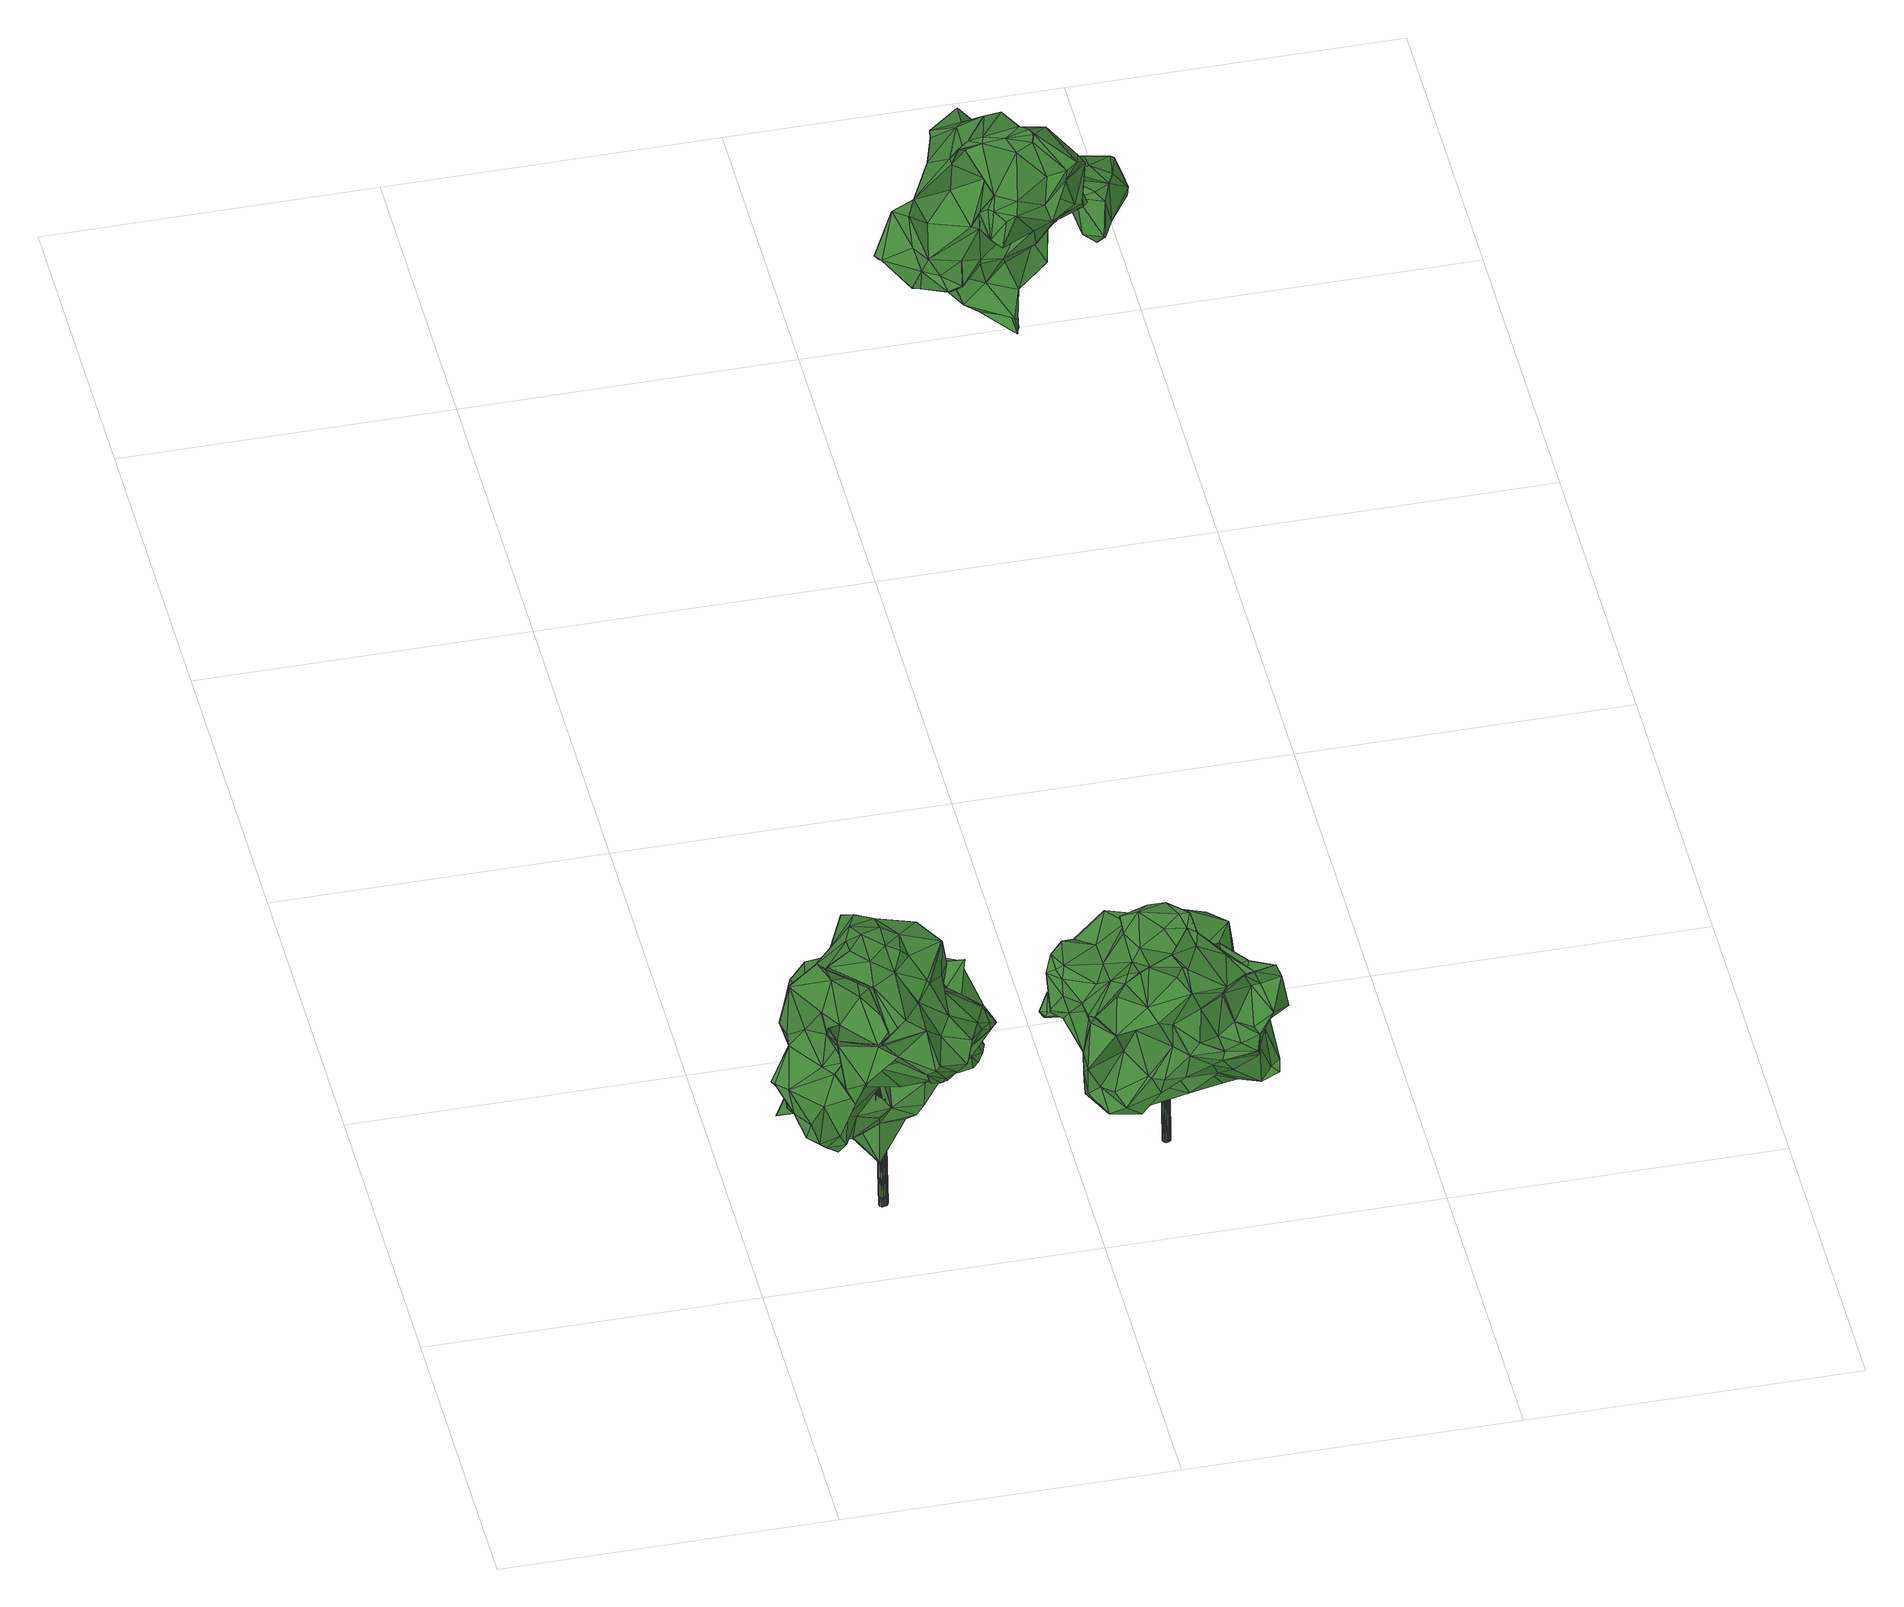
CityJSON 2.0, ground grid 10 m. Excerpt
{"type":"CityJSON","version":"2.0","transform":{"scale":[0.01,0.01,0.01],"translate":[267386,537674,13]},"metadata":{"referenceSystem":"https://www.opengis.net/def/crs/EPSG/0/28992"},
"CityObjects":{
"tree1":{"type":"SolitaryVegetationObject","attributes":{"gtid":354,"crown_width_m":6.19,"crown_median_z":19.89,"crown_r50_m":0.337,"crown_porosity":0.916,"trunk_H_m":6.49,"trunk_DBH_m":0.275,"trunk_radius_m":0.137,"trunk_base_height_m":13.4,"original_gtid":"395"},"geometry":[{"type":"Solid","lod":"3","boundaries":[[[[0,1,2]],[[3,4,5]],[[6,7,8]],[[9,10,11]],[[12,13,14]],[[15,16,17]],[[18,19,20]],[[18,20,21]],[[22,23,24]],[[25,26,27]],[[28,29,30]],[[30,31,28]],[[22,32,33]],[[22,33,34]],[[35,36,37]],[[38,39,26]],[[40,41,42]],[[40,43,41]],[[44,45,46]],[[47,48,0]],[[49,50,51]],[[52,49,51]],[[53,54,55]],[[46,56,44]],[[57,48,58]],[[59,60,61]],[[5,62,3]],[[60,63,64]],[[65,66,67]],[[65,67,68]],[[69,36,70]],[[71,72,73]],[[74,75,76]],[[77,42,41]],[[78,79,80]],[[81,79,78]],[[82,26,25]],[[83,84,32]],[[30,85,31]],[[24,86,22]],[[26,39,27]],[[87,88,89]],[[11,89,88]],[[27,90,25]],[[30,91,77]],[[92,93,54]],[[77,91,94]],[[90,27,39]],[[95,37,96]],[[96,37,36]],[[83,86,1]],[[97,98,46]],[[99,84,55]],[[100,101,34]],[[102,103,104]],[[105,102,104]],[[106,75,107]],[[108,109,110]],[[62,10,9]],[[56,111,70]],[[14,13,7]],[[112,113,66]],[[81,78,114]],[[84,83,115]],[[38,116,39]],[[39,116,117]],[[118,6,8]],[[119,118,8]],[[120,97,121]],[[122,123,50]],[[122,50,124]],[[125,126,127]],[[125,128,126]],[[86,24,129]],[[130,131,132]],[[68,19,65]],[[68,133,19]],[[124,134,122]],[[135,136,137]],[[135,137,69]],[[112,66,65]],[[11,88,9]],[[35,56,70]],[[138,35,37]],[[139,140,141]],[[56,138,44]],[[142,44,138]],[[143,11,130]],[[144,42,145]],[[25,146,82]],[[34,33,100]],[[118,58,47]],[[92,54,134]],[[33,32,100]],[[58,118,119]],[[38,26,147]],[[17,16,148]],[[16,112,148]],[[16,113,112]],[[149,150,59]],[[149,151,150]],[[97,120,98]],[[102,152,103]],[[153,139,154]],[[65,155,112]],[[52,156,157]],[[134,124,158]],[[159,160,115]],[[56,35,138]],[[28,161,29]],[[17,148,162]],[[105,72,102]],[[163,72,105]],[[100,99,164]],[[125,127,63]],[[63,127,165]],[[166,38,167]],[[67,100,164]],[[168,169,170]],[[35,70,36]],[[171,172,143]],[[53,173,174]],[[175,18,176]],[[83,32,22]],[[177,178,179]],[[154,180,153]],[[143,130,171]],[[181,182,183]],[[141,180,154]],[[145,42,71]],[[184,11,10]],[[177,139,178]],[[185,186,78]],[[37,187,138]],[[0,48,1]],[[74,76,188]],[[76,75,189]],[[76,189,20]],[[190,191,181]],[[192,181,191]],[[15,121,97]],[[156,193,194]],[[15,195,16]],[[97,195,15]],[[83,22,86]],[[128,196,126]],[[192,191,197]],[[59,192,197]],[[57,58,119]],[[49,124,50]],[[198,80,79]],[[176,162,175]],[[79,7,13]],[[87,136,165]],[[67,164,68]],[[73,199,189]],[[73,189,106]],[[174,200,57]],[[59,128,125]],[[131,201,202]],[[63,165,203]],[[73,204,71]],[[68,164,133]],[[164,99,205]],[[66,113,101]],[[53,122,54]],[[174,122,53]],[[32,99,100]],[[72,77,206]],[[145,207,208]],[[157,207,145]],[[184,62,209]],[[18,175,155]],[[65,19,18]],[[0,129,210]],[[0,2,129]],[[197,196,128]],[[197,128,59]],[[26,82,40]],[[64,61,60]],[[132,82,146]],[[132,146,130]],[[208,207,147]],[[208,147,40]],[[40,147,26]],[[138,187,142]],[[187,210,142]],[[78,80,211]],[[89,11,143]],[[38,211,116]],[[212,213,136]],[[212,136,87]],[[46,111,56]],[[184,10,62]],[[28,31,161]],[[148,175,162]],[[94,91,214]],[[164,93,92]],[[164,205,93]],[[47,58,48]],[[92,133,164]],[[20,189,199]],[[77,94,131]],[[54,122,134]],[[144,40,42]],[[199,21,20]],[[148,155,175]],[[71,42,72]],[[77,72,42]],[[40,215,43]],[[216,215,40]],[[181,183,18]],[[9,88,3]],[[17,162,176]],[[161,43,29]],[[64,217,218]],[[219,218,217]],[[130,201,131]],[[106,189,75]],[[93,55,54]],[[1,159,115]],[[202,201,102]],[[220,188,76]],[[221,188,220]],[[154,139,141]],[[134,158,92]],[[116,198,222]],[[133,220,19]],[[133,221,220]],[[62,9,3]],[[145,71,204]],[[106,204,73]],[[204,223,145]],[[107,109,204]],[[117,224,225]],[[20,19,220]],[[221,92,188]],[[139,57,140]],[[141,140,114]],[[48,57,200]],[[99,32,84]],[[226,6,227]],[[4,228,5]],[[210,45,142]],[[44,142,45]],[[74,188,92]],[[183,150,229]],[[102,206,202]],[[212,230,213]],[[141,186,180]],[[48,200,1]],[[211,80,198]],[[211,198,116]],[[226,227,231]],[[216,40,82]],[[102,72,206]],[[25,90,146]],[[29,43,215]],[[216,29,215]],[[216,82,132]],[[173,159,200]],[[1,200,159]],[[187,37,95]],[[52,158,124]],[[177,232,233]],[[180,234,153]],[[47,0,235]],[[114,78,186]],[[185,180,186]],[[233,232,51]],[[231,95,96]],[[194,167,38]],[[59,182,192]],[[181,192,182]],[[174,57,236]],[[174,236,123]],[[233,51,50]],[[87,165,237]],[[127,237,165]],[[7,6,238]],[[157,156,207]],[[96,137,213]],[[69,137,96]],[[123,239,174]],[[122,239,123]],[[21,181,18]],[[240,152,241]],[[228,241,152]],[[126,196,242]],[[18,155,65]],[[148,112,155]],[[116,224,117]],[[107,204,106]],[[18,183,176]],[[109,107,158]],[[39,225,90]],[[117,225,39]],[[78,243,185]],[[244,195,97]],[[144,208,40]],[[145,208,144]],[[22,34,23]],[[61,151,149]],[[55,205,99]],[[179,178,234]],[[143,245,230]],[[143,230,89]],[[229,246,247]],[[218,246,229]],[[98,217,46]],[[111,46,217]],[[197,248,196]],[[191,196,248]],[[191,248,197]],[[77,131,202]],[[214,131,94]],[[214,91,131]],[[113,195,249]],[[16,195,113]],[[199,105,104]],[[195,250,249]],[[23,250,195]],[[163,73,72]],[[179,243,211]],[[231,238,226]],[[231,14,238]],[[229,251,183]],[[49,52,124]],[[1,115,83]],[[129,1,86]],[[2,1,129]],[[199,181,21]],[[190,181,199]],[[119,81,57]],[[114,186,141]],[[87,252,88]],[[109,158,110]],[[52,110,158]],[[161,85,43]],[[69,70,135]],[[217,98,120]],[[180,185,179]],[[179,211,38]],[[178,153,234]],[[55,93,205]],[[102,201,169]],[[67,66,101]],[[3,252,4]],[[139,153,178]],[[161,31,85]],[[253,135,70]],[[202,206,77]],[[180,179,234]],[[224,254,172]],[[179,185,243]],[[254,224,143]],[[218,229,150]],[[218,150,64]],[[159,55,160]],[[47,235,118]],[[187,6,235]],[[232,193,156]],[[232,177,193]],[[222,224,116]],[[81,140,57]],[[96,213,255]],[[96,255,231]],[[231,255,14]],[[151,64,150]],[[7,238,14]],[[43,85,41]],[[119,256,81]],[[3,88,252]],[[15,176,247]],[[17,176,15]],[[176,251,247]],[[59,125,63]],[[183,251,176]],[[20,220,76]],[[23,34,250]],[[229,247,251]],[[75,74,107]],[[107,74,158]],[[92,158,74]],[[240,241,104]],[[156,194,38]],[[64,151,61]],[[15,247,219]],[[59,63,60]],[[231,227,95]],[[87,237,126]],[[126,237,127]],[[136,253,165]],[[187,95,6]],[[111,165,253]],[[70,111,253]],[[129,257,45]],[[46,45,257]],[[63,203,64]],[[174,173,200]],[[84,115,160]],[[84,160,55]],[[177,166,193]],[[168,170,209]],[[89,230,212]],[[87,89,212]],[[228,152,169]],[[228,4,242]],[[228,242,241]],[[169,201,170]],[[130,170,201]],[[73,105,199]],[[216,132,91]],[[222,13,12]],[[258,224,245]],[[258,143,224]],[[226,238,6]],[[210,235,0]],[[232,156,51]],[[236,233,123]],[[57,139,177]],[[217,120,219]],[[223,108,145]],[[204,108,223]],[[204,109,108]],[[77,85,30]],[[108,110,157]],[[108,157,145]],[[157,110,52]],[[41,85,77]],[[38,166,179]],[[177,179,166]],[[91,132,131]],[[136,135,253]],[[104,103,240]],[[61,149,59]],[[91,30,216]],[[30,29,216]],[[168,209,62]],[[199,104,190]],[[122,174,239]],[[191,190,104]],[[191,104,196]],[[242,104,241]],[[196,104,242]],[[230,245,213]],[[245,255,213]],[[245,14,255]],[[187,235,210]],[[182,150,183]],[[59,150,182]],[[118,235,6]],[[217,64,203]],[[53,159,173]],[[55,159,53]],[[129,45,210]],[[38,207,156]],[[147,207,38]],[[218,219,246]],[[78,211,243]],[[247,246,219]],[[233,50,123]],[[119,8,256]],[[193,167,194]],[[7,256,8]],[[79,256,7]],[[81,256,79]],[[51,259,52]],[[156,259,51]],[[156,52,259]],[[79,13,198]],[[260,12,245]],[[222,12,260]],[[198,13,222]],[[245,12,14]],[[120,121,219]],[[87,126,252]],[[242,252,126]],[[242,4,252]],[[169,152,102]],[[171,146,90]],[[171,130,146]],[[254,143,172]],[[258,245,143]],[[81,114,140]],[[260,245,224]],[[260,224,222]],[[224,172,225]],[[250,34,101]],[[250,101,249]],[[111,203,165]],[[217,203,111]],[[6,95,227]],[[24,23,257]],[[24,257,129]],[[46,257,97]],[[244,97,257]],[[195,257,23]],[[244,257,195]],[[221,133,92]],[[163,105,73]],[[177,261,57]],[[177,233,261]],[[236,261,233]],[[57,261,236]],[[136,213,137]],[[193,166,167]],[[96,36,69]],[[113,249,101]],[[67,101,100]],[[219,121,15]],[[169,168,228]],[[90,225,262]],[[171,262,225]],[[171,90,262]],[[225,172,171]],[[5,228,168]],[[168,62,5]],[[240,103,152]],[[130,209,170]],[[11,209,130]],[[11,184,209]],[[263,264,265]],[[263,265,266]],[[266,265,267]],[[266,267,268]],[[265,264,269]],[[265,269,267]],[[267,269,270]],[[267,270,268]],[[269,264,271]],[[269,271,270]],[[270,271,272]],[[270,272,268]],[[271,264,273]],[[271,273,272]],[[272,273,274]],[[272,274,268]],[[273,264,275]],[[273,275,274]],[[274,275,276]],[[274,276,268]],[[275,264,277]],[[275,277,276]],[[276,277,278]],[[276,278,268]],[[277,264,279]],[[277,279,278]],[[278,279,280]],[[278,280,268]],[[279,264,281]],[[279,281,280]],[[280,281,282]],[[280,282,268]],[[281,264,283]],[[281,283,282]],[[282,283,284]],[[282,284,268]],[[283,264,285]],[[283,285,284]],[[284,285,286]],[[284,286,268]],[[285,264,287]],[[285,287,286]],[[286,287,288]],[[286,288,268]],[[287,264,289]],[[287,289,288]],[[288,289,290]],[[288,290,268]],[[289,264,291]],[[289,291,290]],[[290,291,292]],[[290,292,268]],[[291,264,293]],[[291,293,292]],[[292,293,294]],[[292,294,268]],[[293,264,295]],[[293,295,294]],[[294,295,296]],[[294,296,268]],[[295,264,297]],[[295,297,296]],[[296,297,298]],[[296,298,268]],[[297,264,299]],[[297,299,298]],[[298,299,300]],[[298,300,268]],[[299,264,301]],[[299,301,300]],[[300,301,302]],[[300,302,268]],[[301,264,303]],[[301,303,302]],[[302,303,304]],[[302,304,268]],[[303,264,305]],[[303,305,304]],[[304,305,306]],[[304,306,268]],[[305,264,307]],[[305,307,306]],[[306,307,308]],[[306,308,268]],[[307,264,309]],[[307,309,308]],[[308,309,310]],[[308,310,268]],[[309,264,311]],[[309,311,310]],[[310,311,312]],[[310,312,268]],[[311,264,263]],[[311,263,312]],[[312,263,266]],[[312,266,268]]]]}]},
"tree2":{"type":"SolitaryVegetationObject","attributes":{"gtid":439,"crown_width_m":6.64,"crown_median_z":18.54,"crown_r50_m":0.306,"crown_porosity":0.911,"trunk_H_m":5.16,"trunk_DBH_m":0.253,"trunk_radius_m":0.127,"trunk_base_height_m":13.38,"original_gtid":"498"},"geometry":[{"type":"Solid","lod":"3","boundaries":[[[[313,314,315]],[[316,314,313]],[[317,318,319]],[[320,321,322]],[[323,324,325]],[[326,327,328]],[[329,330,331]],[[332,333,334]],[[335,336,337]],[[338,339,340]],[[338,340,341]],[[342,343,344]],[[345,346,347]],[[348,346,345]],[[349,350,351]],[[352,353,354]],[[355,354,353]],[[356,357,358]],[[359,315,314]],[[359,314,334]],[[319,360,361]],[[362,320,363]],[[361,364,365]],[[366,367,368]],[[369,370,371]],[[372,373,374]],[[375,376,327]],[[377,376,375]],[[365,319,361]],[[378,379,380]],[[381,382,358]],[[383,384,373]],[[385,386,387]],[[315,388,313]],[[389,390,391]],[[392,393,394]],[[395,328,396]],[[395,396,397]],[[362,393,392]],[[377,337,336]],[[330,395,398]],[[345,399,348]],[[400,315,359]],[[316,401,402]],[[403,382,362]],[[362,382,404]],[[405,406,407]],[[347,401,316]],[[347,316,313]],[[408,409,410]],[[371,332,334]],[[411,412,365]],[[413,348,414]],[[332,415,416]],[[364,417,418]],[[361,417,364]],[[419,420,421]],[[422,423,424]],[[425,426,427]],[[328,428,326]],[[429,374,430]],[[364,411,365]],[[431,412,411]],[[432,356,433]],[[434,435,352]],[[436,437,438]],[[439,370,381]],[[440,441,442]],[[443,444,445]],[[322,351,350]],[[446,447,448]],[[333,359,334]],[[332,439,415]],[[355,429,449]],[[381,450,415]],[[358,450,381]],[[324,451,385]],[[420,419,452]],[[432,390,389]],[[453,342,344]],[[454,394,455]],[[321,394,454]],[[433,356,456]],[[369,457,370]],[[440,442,458]],[[383,372,454]],[[459,460,461]],[[451,462,463]],[[390,462,451]],[[464,465,466]],[[410,409,326]],[[467,460,468]],[[375,409,408]],[[326,409,375]],[[327,326,375]],[[469,460,470]],[[436,471,472]],[[473,474,475]],[[427,476,477]],[[478,389,479]],[[377,480,337]],[[481,482,483]],[[484,485,486]],[[369,402,457]],[[414,348,487]],[[357,432,488]],[[429,430,489]],[[490,491,441]],[[487,348,399]],[[478,432,389]],[[405,407,492]],[[347,388,345]],[[440,493,494]],[[443,477,476]],[[495,417,496]],[[495,496,497]],[[498,361,360]],[[499,500,501]],[[351,322,321]],[[502,352,435]],[[459,366,503]],[[504,461,460]],[[315,505,397]],[[427,506,425]],[[368,367,507]],[[363,462,433]],[[508,509,451]],[[357,356,432]],[[371,439,332]],[[404,382,394]],[[417,421,418]],[[421,510,419]],[[481,511,512]],[[441,513,490]],[[441,440,513]],[[323,325,452]],[[460,469,468]],[[514,468,469]],[[437,515,428]],[[326,428,515]],[[481,441,491]],[[429,489,449]],[[483,458,442]],[[485,516,343]],[[517,338,518]],[[378,504,519]],[[494,493,443]],[[520,521,522]],[[495,421,417]],[[457,402,401]],[[457,401,523]],[[481,512,482]],[[512,458,482]],[[420,452,378]],[[458,483,482]],[[470,460,503]],[[413,414,524]],[[524,414,525]],[[526,527,528]],[[318,529,530]],[[451,367,385]],[[501,521,488]],[[321,392,394]],[[456,531,532]],[[452,461,378]],[[504,378,461]],[[371,370,439]],[[519,379,378]],[[533,376,377]],[[520,534,535]],[[357,488,520]],[[357,450,358]],[[536,450,357]],[[416,359,333]],[[537,511,525]],[[377,336,533]],[[538,410,326]],[[335,337,472]],[[539,540,541]],[[360,541,540]],[[533,336,542]],[[512,506,458]],[[427,458,506]],[[444,412,431]],[[319,365,412]],[[543,384,383]],[[400,505,315]],[[463,462,507]],[[506,399,425]],[[544,446,545]],[[504,460,546]],[[349,514,350]],[[358,531,456]],[[382,532,531]],[[449,354,355]],[[442,441,483]],[[382,531,358]],[[387,324,385]],[[325,324,387]],[[366,386,367]],[[422,473,423]],[[475,423,473]],[[437,547,438]],[[324,548,451]],[[400,486,549]],[[529,550,426]],[[551,372,374]],[[544,545,494]],[[494,545,513]],[[475,552,423]],[[354,449,490]],[[331,330,398]],[[318,553,547]],[[530,547,553]],[[530,553,318]],[[487,525,414]],[[483,441,481]],[[410,538,408]],[[506,537,399]],[[399,537,487]],[[543,383,454]],[[543,454,455]],[[323,517,518]],[[416,333,332]],[[334,314,402]],[[498,496,361]],[[488,521,520]],[[408,538,554]],[[469,350,514]],[[469,470,350]],[[325,387,555]],[[397,388,315]],[[551,349,351]],[[502,556,352]],[[352,556,353]],[[557,558,400]],[[453,559,465]],[[487,537,525]],[[481,525,511]],[[413,560,523]],[[561,475,527]],[[381,455,382]],[[381,370,455]],[[562,465,559]],[[563,431,448]],[[401,346,523]],[[413,523,346]],[[554,538,564]],[[530,472,471]],[[528,558,557]],[[348,413,346]],[[565,566,567]],[[325,555,452]],[[400,549,505]],[[330,541,568]],[[347,346,401]],[[461,452,555]],[[461,555,459]],[[368,569,470]],[[546,570,448]],[[320,392,321]],[[362,392,320]],[[509,508,518]],[[509,518,341]],[[518,508,323]],[[548,323,508]],[[385,367,386]],[[551,571,349]],[[360,319,547]],[[360,547,541]],[[478,488,432]],[[417,361,496]],[[498,497,496]],[[319,318,547]],[[381,415,439]],[[572,384,560]],[[504,546,448]],[[458,493,440]],[[434,545,435]],[[430,572,489]],[[573,572,524]],[[448,570,446]],[[435,446,570]],[[525,491,524]],[[574,575,498]],[[498,575,497]],[[497,510,495]],[[421,495,510]],[[565,379,519]],[[382,455,394]],[[576,331,549]],[[340,424,577]],[[547,471,438]],[[418,421,380]],[[420,380,421]],[[394,393,404]],[[543,455,578]],[[342,528,579]],[[427,426,550]],[[549,398,395]],[[331,398,549]],[[478,580,552]],[[581,355,353]],[[581,353,514]],[[507,462,582]],[[525,481,491]],[[548,324,323]],[[399,472,425]],[[550,529,583]],[[503,460,459]],[[318,583,529]],[[498,360,540]],[[494,563,544]],[[313,388,347]],[[506,512,537]],[[537,512,511]],[[493,477,443]],[[402,314,316]],[[342,558,528]],[[528,416,415]],[[539,422,540]],[[422,539,473]],[[576,527,474]],[[331,576,474]],[[480,564,337]],[[352,354,434]],[[516,584,492]],[[492,584,405]],[[345,585,586]],[[388,586,585]],[[388,585,345]],[[470,322,350]],[[459,386,366]],[[479,391,341]],[[456,356,358]],[[547,568,541]],[[351,372,551]],[[454,372,351]],[[321,454,351]],[[443,476,550]],[[443,550,444]],[[317,583,318]],[[432,433,462]],[[375,480,377]],[[466,465,486]],[[554,564,480]],[[412,587,319]],[[587,317,319]],[[444,587,412]],[[413,524,572]],[[451,463,367]],[[588,561,528]],[[357,520,588]],[[520,535,588]],[[582,569,507]],[[449,573,490]],[[449,489,573]],[[345,336,335]],[[345,335,399]],[[424,552,577]],[[549,395,505]],[[397,505,395]],[[437,395,330]],[[435,545,446]],[[373,384,572]],[[373,572,430]],[[573,524,491]],[[573,491,490]],[[589,522,590]],[[546,435,570]],[[452,517,323]],[[419,517,452]],[[354,545,434]],[[540,422,575]],[[574,540,575]],[[320,591,569]],[[470,569,591]],[[508,451,548]],[[415,450,536]],[[357,588,536]],[[572,560,413]],[[492,344,343]],[[492,453,344]],[[375,408,480]],[[408,554,480]],[[368,470,366]],[[366,470,503]],[[399,335,472]],[[528,527,576]],[[431,566,565]],[[420,378,380]],[[515,592,326]],[[436,592,515]],[[544,563,447]],[[528,536,588]],[[415,536,528]],[[549,579,576]],[[448,519,504]],[[563,448,447]],[[355,593,429]],[[376,533,396]],[[376,396,327]],[[544,447,446]],[[517,419,338]],[[431,563,444]],[[594,444,563]],[[372,383,373]],[[374,373,430]],[[547,530,471]],[[431,565,448]],[[565,519,448]],[[342,485,343]],[[523,560,457]],[[432,462,390]],[[464,466,558]],[[464,558,342]],[[530,426,472]],[[529,426,530]],[[594,563,445]],[[594,445,444]],[[349,581,514]],[[349,593,581]],[[355,581,593]],[[440,494,513]],[[497,339,338]],[[518,338,341]],[[339,424,340]],[[339,497,424]],[[492,407,406]],[[390,451,509]],[[595,559,596]],[[445,563,494]],[[445,494,443]],[[369,371,597]],[[576,579,528]],[[435,546,502]],[[463,507,367]],[[389,391,479]],[[509,391,390]],[[535,598,588]],[[342,465,464]],[[342,453,465]],[[574,498,540]],[[485,579,549]],[[342,579,485]],[[526,528,561]],[[485,549,486]],[[562,486,465]],[[539,599,473]],[[329,599,539]],[[474,473,599]],[[329,331,599]],[[427,477,458]],[[527,475,474]],[[577,580,600]],[[467,468,556]],[[600,341,340]],[[561,588,598]],[[340,577,600]],[[354,490,545]],[[513,545,490]],[[336,586,542]],[[397,586,388]],[[542,586,397]],[[345,586,336]],[[386,459,555]],[[386,555,387]],[[363,433,403]],[[363,403,362]],[[472,337,564]],[[403,532,382]],[[403,433,532]],[[456,532,433]],[[541,330,329]],[[541,329,539]],[[331,474,599]],[[547,437,568]],[[330,568,437]],[[466,486,400]],[[489,572,573]],[[341,391,509]],[[552,424,423]],[[431,411,566]],[[436,438,471]],[[587,583,317]],[[546,467,556]],[[546,556,502]],[[468,514,556]],[[514,353,556]],[[379,565,567]],[[460,467,546]],[[601,497,575]],[[601,575,422]],[[526,561,527]],[[497,601,424]],[[422,424,601]],[[427,550,476]],[[327,396,328]],[[453,596,559]],[[425,472,426]],[[561,598,475]],[[320,582,363]],[[462,363,582]],[[520,522,534]],[[500,521,501]],[[395,437,428]],[[395,428,328]],[[493,458,477]],[[515,437,436]],[[488,598,501]],[[552,475,598]],[[567,566,418]],[[374,571,551]],[[349,571,593]],[[374,429,571]],[[429,593,571]],[[535,534,590]],[[500,598,535]],[[543,560,384]],[[457,560,543]],[[492,343,516]],[[466,400,558]],[[400,359,557]],[[516,485,595]],[[595,485,484]],[[402,369,597]],[[402,597,334]],[[595,596,516]],[[596,584,516]],[[595,484,559]],[[484,486,559]],[[486,562,559]],[[334,597,371]],[[416,557,359]],[[528,557,416]],[[543,578,457]],[[457,578,370]],[[455,370,578]],[[577,552,580]],[[338,419,510]],[[338,510,497]],[[589,590,534]],[[589,534,522]],[[470,591,322]],[[320,322,591]],[[584,406,405]],[[596,406,584]],[[492,406,453]],[[453,406,596]],[[507,569,368]],[[538,326,592]],[[538,592,564]],[[590,500,535]],[[590,521,500]],[[590,522,521]],[[550,583,444]],[[587,444,583]],[[582,320,569]],[[379,418,380]],[[379,567,418]],[[472,564,592]],[[436,472,592]],[[533,542,396]],[[397,396,542]],[[362,404,393]],[[488,478,598]],[[552,598,478]],[[499,598,500]],[[499,501,598]],[[364,566,411]],[[418,566,364]],[[341,580,479]],[[600,580,341]],[[478,479,580]],[[602,603,604]],[[602,604,605]],[[605,604,606]],[[605,606,607]],[[604,603,608]],[[604,608,606]],[[606,608,609]],[[606,609,607]],[[608,603,610]],[[608,610,609]],[[609,610,611]],[[609,611,607]],[[610,603,612]],[[610,612,611]],[[611,612,613]],[[611,613,607]],[[612,603,614]],[[612,614,613]],[[613,614,615]],[[613,615,607]],[[614,603,616]],[[614,616,615]],[[615,616,617]],[[615,617,607]],[[616,603,618]],[[616,618,617]],[[617,618,619]],[[617,619,607]],[[618,603,620]],[[618,620,619]],[[619,620,621]],[[619,621,607]],[[620,603,622]],[[620,622,621]],[[621,622,623]],[[621,623,607]],[[622,603,624]],[[622,624,623]],[[623,624,625]],[[623,625,607]],[[624,603,626]],[[624,626,625]],[[625,626,627]],[[625,627,607]],[[626,603,628]],[[626,628,627]],[[627,628,629]],[[627,629,607]],[[628,603,630]],[[628,630,629]],[[629,630,631]],[[629,631,607]],[[630,603,632]],[[630,632,631]],[[631,632,633]],[[631,633,607]],[[632,603,634]],[[632,634,633]],[[633,634,635]],[[633,635,607]],[[634,603,636]],[[634,636,635]],[[635,636,637]],[[635,637,607]],[[636,603,638]],[[636,638,637]],[[637,638,639]],[[637,639,607]],[[638,603,640]],[[638,640,639]],[[639,640,641]],[[639,641,607]],[[640,603,642]],[[640,642,641]],[[641,642,643]],[[641,643,607]],[[642,603,644]],[[642,644,643]],[[643,644,645]],[[643,645,607]],[[644,603,646]],[[644,646,645]],[[645,646,647]],[[645,647,607]],[[646,603,648]],[[646,648,647]],[[647,648,649]],[[647,649,607]],[[648,603,650]],[[648,650,649]],[[649,650,651]],[[649,651,607]],[[650,603,602]],[[650,602,651]],[[651,602,605]],[[651,605,607]]]]}]},
"tree3":{"type":"SolitaryVegetationObject","attributes":{"gtid":438,"crown_width_m":6.75,"crown_median_z":17.78,"crown_r50_m":0.306,"crown_porosity":0.906,"trunk_H_m":4.21,"trunk_DBH_m":0.224,"trunk_radius_m":0.112,"trunk_base_height_m":13.57,"original_gtid":"497"},"geometry":[{"type":"Solid","lod":"3","boundaries":[[[[652,653,654]],[[655,656,657]],[[655,657,658]],[[659,660,661]],[[662,663,656]],[[664,657,656]],[[665,666,667]],[[665,667,668]],[[669,670,671]],[[672,673,674]],[[675,671,676]],[[677,678,679]],[[680,681,682]],[[683,684,685]],[[677,668,686]],[[687,688,689]],[[690,691,692]],[[693,657,664]],[[674,664,663]],[[694,695,696]],[[697,698,659]],[[693,699,657]],[[700,701,702]],[[703,680,704]],[[662,656,655]],[[690,663,662]],[[699,658,657]],[[705,696,695]],[[706,707,708]],[[709,710,711]],[[684,712,658]],[[712,655,658]],[[713,714,715]],[[679,714,713]],[[716,667,666]],[[660,659,717]],[[718,717,659]],[[664,688,693]],[[719,652,654]],[[720,701,700]],[[721,722,705]],[[664,674,688]],[[673,688,674]],[[689,688,673]],[[696,703,694]],[[677,686,678]],[[719,662,712]],[[723,724,665]],[[725,712,726]],[[668,727,723]],[[662,655,712]],[[690,692,672]],[[728,685,729]],[[714,679,730]],[[731,732,733]],[[706,734,707]],[[735,736,737]],[[688,699,693]],[[738,739,733]],[[738,740,739]],[[665,668,723]],[[741,742,692]],[[685,741,683]],[[743,721,744]],[[745,746,747]],[[689,748,687]],[[684,749,701]],[[750,751,752]],[[753,751,750]],[[754,755,756]],[[757,758,759]],[[703,696,705]],[[662,719,690]],[[760,756,744]],[[674,663,672]],[[672,663,690]],[[676,761,675]],[[762,761,676]],[[763,764,765]],[[664,656,663]],[[766,767,768]],[[677,713,769]],[[677,769,727]],[[770,758,669]],[[771,691,654]],[[741,772,742]],[[773,774,737]],[[775,776,777]],[[778,779,780]],[[781,717,718]],[[683,749,684]],[[688,687,729]],[[781,660,717]],[[676,782,783]],[[784,783,782]],[[671,722,782]],[[703,705,785]],[[699,685,658]],[[771,741,691]],[[729,685,699]],[[719,654,691]],[[699,688,729]],[[786,787,788]],[[715,789,790]],[[715,790,713]],[[791,792,793]],[[719,691,690]],[[794,653,795]],[[756,760,768]],[[766,768,760]],[[796,756,755]],[[796,743,756]],[[684,658,685]],[[797,798,779]],[[715,714,799]],[[800,801,802]],[[727,769,803]],[[684,720,712]],[[697,804,805]],[[692,691,741]],[[711,710,806]],[[702,749,683]],[[773,793,807]],[[773,807,774]],[[807,801,800]],[[683,794,795]],[[808,706,809]],[[724,752,751]],[[810,757,759]],[[811,808,809]],[[812,730,813]],[[802,801,709]],[[802,711,800]],[[704,682,760]],[[672,692,742]],[[746,776,775]],[[814,700,702]],[[774,807,765]],[[815,816,817]],[[786,816,815]],[[750,752,781]],[[661,660,818]],[[685,728,819]],[[820,804,818]],[[796,755,798]],[[743,796,798]],[[821,798,755]],[[748,819,728]],[[783,778,676]],[[822,736,735]],[[793,801,807]],[[676,671,782]],[[823,786,814]],[[812,809,706]],[[714,812,824]],[[783,784,779]],[[794,654,653]],[[825,737,774]],[[826,765,764]],[[814,795,791]],[[814,791,823]],[[827,828,750]],[[820,829,777]],[[704,694,703]],[[744,756,743]],[[680,703,681]],[[827,718,698]],[[698,718,659]],[[716,764,667]],[[695,744,721]],[[781,830,660]],[[697,659,661]],[[790,831,769]],[[790,818,831]],[[760,695,704]],[[744,695,760]],[[832,833,827]],[[832,827,698]],[[818,804,697]],[[672,742,673]],[[725,726,795]],[[790,769,713]],[[834,732,835]],[[755,754,821]],[[836,786,823]],[[823,837,836]],[[795,726,720]],[[727,668,677]],[[685,772,741]],[[819,772,685]],[[838,839,686]],[[711,839,838]],[[682,704,680]],[[694,704,695]],[[676,778,762]],[[825,735,737]],[[782,721,784]],[[733,739,817]],[[777,776,840]],[[757,841,842]],[[789,715,775]],[[814,786,700]],[[752,724,843]],[[723,727,803]],[[844,838,764]],[[845,837,761]],[[845,761,762]],[[778,783,779]],[[720,684,701]],[[758,757,669]],[[846,735,825]],[[705,722,785]],[[670,785,722]],[[847,736,791]],[[697,661,818]],[[825,774,828]],[[825,828,846]],[[746,775,824]],[[829,848,777]],[[777,848,789]],[[670,722,671]],[[775,715,849]],[[775,849,824]],[[795,814,702]],[[795,702,683]],[[804,850,805]],[[850,698,805]],[[822,735,846]],[[756,768,754]],[[731,817,816]],[[851,843,724]],[[846,833,822]],[[851,724,723]],[[809,813,811]],[[809,812,813]],[[830,818,660]],[[833,846,827]],[[719,712,725]],[[852,853,707]],[[734,852,707]],[[652,725,653]],[[786,788,700]],[[818,854,820]],[[720,726,712]],[[795,653,725]],[[719,725,652]],[[778,821,732]],[[823,841,837]],[[775,777,789]],[[721,705,695]],[[731,733,817]],[[780,779,821]],[[778,780,821]],[[840,820,777]],[[745,776,746]],[[847,791,737]],[[742,772,673]],[[714,730,812]],[[752,843,830]],[[770,810,759]],[[761,810,855]],[[675,761,855]],[[758,770,759]],[[721,798,797]],[[682,766,760]],[[791,793,773]],[[731,778,732]],[[778,731,856]],[[851,769,831]],[[832,857,833]],[[698,857,832]],[[766,698,850]],[[709,787,710]],[[850,820,840]],[[698,697,805]],[[808,811,858]],[[858,811,734]],[[706,858,734]],[[706,808,858]],[[847,737,736]],[[718,827,781]],[[750,781,827]],[[715,799,849]],[[724,751,665]],[[829,818,790]],[[714,824,849]],[[714,849,799]],[[851,723,803]],[[679,713,677]],[[711,802,709]],[[842,841,791]],[[791,841,823]],[[734,811,813]],[[666,665,751]],[[666,751,716]],[[801,788,709]],[[740,817,739]],[[831,818,830]],[[729,687,859]],[[729,859,728]],[[800,711,763]],[[776,745,835]],[[767,776,754]],[[821,779,798]],[[721,743,798]],[[784,721,797]],[[797,779,784]],[[746,824,860]],[[708,812,706]],[[824,812,708]],[[708,860,824]],[[853,860,707]],[[687,748,859]],[[728,859,748]],[[835,747,834]],[[745,747,835]],[[806,813,730]],[[707,860,708]],[[835,732,821]],[[827,846,828]],[[801,793,792]],[[831,843,851]],[[830,843,831]],[[821,754,776]],[[776,835,821]],[[787,817,852]],[[861,852,817]],[[786,815,817]],[[833,670,822]],[[833,785,670]],[[822,670,757]],[[757,670,669]],[[741,771,683]],[[794,683,771]],[[771,654,794]],[[754,768,767]],[[721,782,722]],[[765,800,763]],[[844,764,763]],[[681,857,698]],[[801,700,788]],[[853,852,861]],[[766,862,767]],[[850,862,766]],[[853,861,834]],[[767,862,776]],[[738,733,834]],[[787,786,817]],[[817,740,861]],[[834,740,738]],[[834,861,740]],[[776,862,840]],[[785,857,703]],[[703,857,681]],[[833,857,785]],[[840,862,850]],[[711,844,763]],[[807,800,765]],[[702,701,749]],[[829,790,848]],[[789,848,790]],[[686,839,678]],[[734,813,852]],[[787,852,813]],[[747,746,860]],[[747,860,834]],[[787,813,806]],[[774,764,716]],[[826,764,774]],[[826,774,765]],[[844,711,838]],[[686,668,764]],[[667,764,668]],[[838,686,764]],[[834,733,732]],[[795,700,792]],[[795,720,700]],[[700,801,792]],[[795,792,791]],[[851,803,769]],[[830,781,752]],[[820,854,829]],[[818,829,854]],[[682,681,766]],[[698,766,681]],[[845,836,837]],[[778,816,845]],[[762,778,845]],[[778,856,816]],[[731,816,856]],[[836,845,816]],[[836,816,786]],[[709,788,787]],[[757,736,822]],[[837,841,757]],[[842,736,757]],[[736,842,791]],[[669,863,770]],[[675,770,863]],[[679,678,730]],[[671,675,863]],[[671,863,669]],[[753,750,864]],[[716,864,774]],[[751,864,716]],[[753,864,751]],[[774,864,828]],[[750,828,864]],[[675,855,770]],[[761,865,810]],[[810,865,757]],[[837,865,761]],[[837,757,865]],[[770,855,810]],[[819,748,772]],[[673,772,689]],[[689,772,748]],[[850,804,820]],[[806,710,787]],[[773,737,791]],[[853,834,860]],[[678,839,730]],[[711,730,839]],[[711,806,730]],[[866,867,868]],[[866,868,869]],[[869,868,870]],[[869,870,871]],[[868,867,872]],[[868,872,870]],[[870,872,873]],[[870,873,871]],[[872,867,874]],[[872,874,873]],[[873,874,875]],[[873,875,871]],[[874,867,876]],[[874,876,875]],[[875,876,877]],[[875,877,871]],[[876,867,878]],[[876,878,877]],[[877,878,879]],[[877,879,871]],[[878,867,880]],[[878,880,879]],[[879,880,881]],[[879,881,871]],[[880,867,882]],[[880,882,881]],[[881,882,883]],[[881,883,871]],[[882,867,884]],[[882,884,883]],[[883,884,885]],[[883,885,871]],[[884,867,886]],[[884,886,885]],[[885,886,887]],[[885,887,871]],[[886,867,888]],[[886,888,887]],[[887,888,889]],[[887,889,871]],[[888,867,890]],[[888,890,889]],[[889,890,891]],[[889,891,871]],[[890,867,892]],[[890,892,891]],[[891,892,893]],[[891,893,871]],[[892,867,894]],[[892,894,893]],[[893,894,895]],[[893,895,871]],[[894,867,896]],[[894,896,895]],[[895,896,897]],[[895,897,871]],[[896,867,898]],[[896,898,897]],[[897,898,899]],[[897,899,871]],[[898,867,900]],[[898,900,899]],[[899,900,901]],[[899,901,871]],[[900,867,902]],[[900,902,901]],[[901,902,903]],[[901,903,871]],[[902,867,904]],[[902,904,903]],[[903,904,905]],[[903,905,871]],[[904,867,906]],[[904,906,905]],[[905,906,907]],[[905,907,871]],[[906,867,908]],[[906,908,907]],[[907,908,909]],[[907,909,871]],[[908,867,910]],[[908,910,909]],[[909,910,911]],[[909,911,871]],[[910,867,912]],[[910,912,911]],[[911,912,913]],[[911,913,871]],[[912,867,914]],[[912,914,913]],[[913,914,915]],[[913,915,871]],[[914,867,866]],[[914,866,915]],[[915,866,869]],[[915,869,871]]]]}]}
},
"vertices":[
[671,192,782],[592,302,829],[578,176,822],[183,77,513],[161,90,580],[149,93,530],[657,209,685],[588,290,598],[671,217,686],[208,87,487],[245,101,453],[271,113,466],[487,353,586],[566,302,532],[479,242,630],[353,135,1022],[354,187,1076],[233,191,1072],[228,312,986],[285,393,968],[211,394,872],[151,339,894],[590,295,1016],[522,188,972],[529,187,962],[360,327,297],[454,338,363],[400,281,263],[286,541,326],[339,484,330],[273,495,339],[284,541,328],[577,322,998],[575,322,1015],[589,296,1017],[550,65,700],[538,84,672],[558,81,680],[537,357,470],[486,308,360],[322,406,386],[232,455,394],[252,443,534],[304,490,348],[522,14,795],[543,104,831],[489,48,906],[714,227,744],[710,300,745],[591,484,717],[624,537,689],[586,463,661],[446,506,687],[558,485,781],[546,528,888],[540,460,859],[509,7,785],[733,391,669],[741,258,716],[227,173,835],[241,115,859],[217,113,911],[206,88,486],[248,133,824],[243,114,858],[333,352,1073],[411,311,1090],[411,384,1063],[361,425,1052],[514,99,661],[485,26,759],[239,494,570],[179,398,598],[157,468,662],[342,503,847],[248,560,782],[302,475,865],[180,461,407],[709,353,492],[682,322,543],[690,333,493],[682,324,545],[337,342,318],[606,305,921],[560,335,910],[273,496,342],[581,258,921],[309,123,633],[253,120,494],[286,178,516],[394,235,273],[219,433,364],[410,498,895],[540,505,894],[123,378,382],[549,131,709],[516,110,662],[430,57,948],[357,32,893],[530,351,926],[528,359,1048],[464,295,1067],[189,333,584],[103,243,629],[144,304,702],[157,347,703],[201,547,735],[318,573,768],[382,467,666],[384,486,708],[427,499,685],[409,62,811],[351,286,1094],[410,237,1083],[728,379,505],[574,312,851],[536,287,421],[512,282,392],[712,207,738],[729,271,685],[356,35,893],[410,60,915],[546,530,792],[627,538,689],[521,561,778],[289,159,764],[249,175,681],[255,53,726],[278,179,717],[580,166,849],[274,237,369],[250,338,415],[302,344,365],[334,473,1015],[511,567,837],[481,113,756],[374,164,691],[514,109,663],[581,58,726],[703,472,551],[712,425,526],[744,435,485],[609,52,756],[327,236,459],[328,379,502],[303,481,583],[319,257,362],[417,334,440],[306,230,1088],[218,116,911],[272,211,833],[220,114,911],[116,237,585],[633,512,512],[741,476,477],[310,303,1063],[460,458,566],[458,459,566],[409,507,811],[622,380,767],[522,389,813],[287,542,329],[233,194,1073],[183,367,692],[458,463,971],[316,66,722],[626,358,495],[565,305,533],[204,165,536],[124,234,530],[241,229,483],[321,255,363],[399,259,418],[687,435,814],[679,468,784],[237,237,1028],[238,235,1026],[647,447,557],[640,476,526],[650,449,508],[739,475,475],[152,336,894],[228,253,853],[261,270,953],[243,102,452],[687,431,498],[741,435,484],[583,81,705],[339,494,861],[218,432,776],[140,310,737],[192,308,750],[227,255,851],[546,385,630],[495,359,580],[426,180,1026],[225,227,670],[283,202,788],[595,322,481],[128,356,748],[662,367,744],[230,262,486],[259,334,459],[361,108,820],[236,506,701],[504,449,881],[263,393,502],[434,409,552],[377,373,505],[233,115,464],[635,103,798],[602,349,462],[318,163,634],[446,196,580],[123,376,381],[326,465,342],[324,464,340],[368,51,872],[362,110,822],[385,64,894],[308,449,909],[310,448,910],[542,302,490],[246,465,699],[438,274,438],[401,266,394],[588,292,690],[554,229,763],[130,170,560],[339,247,896],[397,220,580],[493,187,675],[587,461,660],[609,480,671],[632,509,511],[684,190,759],[627,453,719],[279,37,680],[580,296,639],[594,487,733],[75,228,641],[84,220,639],[119,196,630],[664,392,508],[485,144,931],[403,286,587],[412,142,860],[352,185,978],[252,300,731],[452,228,1064],[480,239,1029],[325,238,983],[212,147,589],[393,112,770],[398,260,420],[461,205,592],[636,326,622],[488,144,932],[367,355,502],[480,415,643],[445,369,559],[628,399,675],[354,275,358],[439,325,40],[425,325,40],[438,329,40],[421,307,689],[421,311,689],[408,307,689],[437,332,40],[419,314,689],[434,335,40],[417,317,689],[432,337,40],[414,319,689],[428,338,40],[411,320,689],[425,339,40],[407,320,689],[421,338,40],[404,320,689],[418,337,40],[401,319,689],[415,334,40],[398,316,689],[413,332,40],[396,313,688],[412,328,40],[394,310,688],[411,325,40],[394,306,688],[412,321,39],[395,303,688],[413,318,39],[396,300,688],[416,315,39],[398,297,688],[418,313,39],[401,295,688],[422,312,39],[404,293,688],[425,311,40],[408,293,688],[429,312,40],[412,294,688],[432,313,40],[415,295,688],[435,316,40],[418,297,689],[437,319,40],[420,300,689],[438,322,40],[421,304,689],
[1319,751,554],[1362,723,544],[1282,717,441],[1337,752,562],[1058,296,436],[1112,375,480],[1061,310,373],[1502,292,736],[1428,357,771],[1428,334,779],[1377,148,546],[1474,115,592],[1385,152,575],[974,579,423],[1031,649,442],[1051,629,422],[1269,428,309],[1204,469,356],[1267,492,361],[1499,651,510],[1463,647,512],[1436,685,529],[1124,637,462],[1114,709,490],[1067,658,469],[1374,196,460],[1367,249,411],[1447,260,370],[1499,192,409],[1331,459,526],[1188,461,489],[1318,406,514],[1202,620,529],[1248,562,653],[1274,689,578],[1160,585,646],[1325,379,861],[1340,326,834],[1350,363,852],[1164,281,805],[1195,289,813],[1159,358,781],[1189,390,801],[1596,358,530],[1509,405,512],[1550,424,536],[1351,657,505],[1139,252,351],[1111,203,372],[1578,354,696],[1584,305,694],[1045,148,408],[994,231,425],[1399,244,708],[1435,252,596],[1403,252,706],[1439,644,678],[1493,590,678],[1513,630,566],[1340,429,860],[1290,503,859],[1289,502,861],[971,625,481],[1064,687,475],[1065,686,477],[1248,222,561],[1163,160,518],[1167,139,525],[1488,500,609],[1519,444,648],[1308,467,807],[1268,488,768],[1438,177,576],[1382,227,572],[1385,154,576],[1280,700,477],[1565,241,442],[1518,230,569],[1535,218,436],[1475,306,712],[1514,342,651],[1443,424,646],[1154,591,421],[1100,652,446],[1185,666,420],[1177,503,388],[1099,538,561],[1301,607,494],[1326,651,646],[1385,679,654],[1569,353,662],[1505,409,632],[1165,289,614],[1256,379,677],[1276,311,604],[938,581,452],[938,581,450],[948,560,444],[995,199,452],[1000,280,461],[1192,575,718],[1137,598,673],[1503,545,498],[1451,602,501],[1140,137,400],[1092,130,437],[1267,139,510],[1204,132,518],[1195,137,468],[1314,317,317],[1340,331,317],[1407,275,351],[1059,494,590],[1043,442,559],[944,466,577],[1052,590,420],[1204,477,862],[1239,519,846],[995,198,542],[1554,328,519],[1611,332,556],[1136,303,787],[1121,278,772],[1058,544,440],[1099,539,403],[1104,519,411],[1510,597,555],[975,447,678],[987,480,698],[964,481,688],[986,403,585],[1007,314,509],[1031,338,638],[1026,246,693],[1026,245,691],[1080,209,642],[1153,441,821],[1488,504,508],[1498,198,580],[1282,146,583],[1297,433,627],[1389,391,751],[1446,505,677],[1609,404,543],[1365,596,742],[938,493,668],[1327,211,696],[1299,197,769],[1244,209,654],[1549,247,611],[1489,239,576],[1340,492,575],[1312,497,592],[1304,606,544],[1270,267,779],[1280,244,835],[1296,240,826],[1405,222,755],[1092,511,431],[1067,530,467],[1300,374,300],[1308,455,331],[1325,360,320],[939,438,566],[939,440,573],[1559,309,374],[1557,207,420],[972,623,483],[1001,567,715],[959,529,703],[959,528,705],[1171,554,633],[1193,492,499],[1212,569,516],[1113,596,649],[1474,300,452],[1154,497,838],[1097,454,706],[1096,548,699],[1200,365,549],[973,426,631],[1012,353,657],[1204,198,441],[1153,186,381],[1296,214,385],[1168,246,347],[1434,287,356],[1362,331,354],[1431,274,430],[1166,280,804],[1395,221,738],[1203,204,671],[1206,630,457],[1030,545,613],[1496,310,671],[1484,144,552],[1491,176,555],[1259,218,451],[1034,590,664],[1005,549,663],[1061,383,697],[1254,264,869],[1059,556,433],[1159,430,572],[1352,160,525],[1412,167,491],[1143,238,627],[1461,358,506],[1405,272,446],[1376,274,558],[1311,589,683],[1136,617,763],[1045,607,681],[1350,434,395],[1330,449,356],[1380,517,449],[1064,396,530],[1124,437,504],[1583,415,552],[1603,403,555],[1099,712,470],[1382,413,513],[1383,415,428],[1486,503,506],[1050,594,629],[950,559,446],[1257,373,233],[1203,332,314],[1142,390,304],[1118,724,468],[1334,465,701],[1014,281,670],[1093,342,736],[1178,240,706],[1112,394,356],[1476,113,591],[1223,515,415],[971,416,557],[1341,420,881],[1452,359,331],[1200,406,441],[959,573,452],[1319,180,596],[1194,287,813],[1341,592,495],[1339,591,496],[1259,514,642],[1262,506,723],[1365,426,402],[1285,540,618],[1019,272,651],[1034,556,448],[1113,261,537],[1031,196,471],[1070,188,452],[1155,499,387],[1473,294,725],[1103,303,707],[1314,435,869],[1223,522,812],[1177,518,794],[1283,261,376],[1285,259,375],[1295,503,363],[1434,286,354],[1406,520,660],[1288,405,456],[1512,267,387],[1304,340,792],[1521,302,680],[1033,330,511],[1162,393,687],[1205,632,458],[1154,665,454],[1013,292,466],[1403,432,433],[1380,318,597],[1304,341,476],[1476,292,733],[1034,555,446],[1270,434,822],[1039,286,643],[1144,485,630],[1214,436,694],[1403,659,645],[1451,358,333],[1271,428,308],[1486,248,384],[1332,294,362],[1288,426,38],[1275,425,38],[1287,429,38],[1278,406,554],[1278,409,554],[1266,406,554],[1286,432,38],[1276,412,554],[1284,434,38],[1274,415,555],[1281,436,38],[1272,417,555],[1278,437,38],[1268,418,555],[1275,438,38],[1265,418,555],[1271,437,38],[1262,418,554],[1268,436,38],[1259,416,554],[1266,434,38],[1256,414,554],[1264,431,38],[1254,412,554],[1263,428,38],[1253,408,554],[1262,425,38],[1253,405,554],[1263,421,38],[1253,402,554],[1264,418,38],[1255,399,554],[1266,416,38],[1257,396,554],[1269,414,37],[1260,394,554],[1272,413,38],[1263,393,554],[1276,412,38],[1266,393,554],[1279,413,38],[1269,394,554],[1282,414,38],[1272,395,554],[1284,416,38],[1275,397,554],[1286,419,38],[1277,400,554],[1287,422,38],[1278,403,554],
[1905,4046,288],[1903,4047,290],[1888,4076,247],[1966,4218,374],[1993,4322,341],[1983,4328,343],[1910,4276,366],[1499,3724,623],[1511,3738,713],[1498,3755,710],[2013,4227,307],[2011,4289,300],[1921,4387,277],[1774,3826,776],[1806,3886,727],[1796,3916,726],[1708,3940,827],[1577,3763,280],[1511,3846,357],[1448,3847,285],[1902,4309,214],[1870,4364,247],[1913,4367,255],[1503,3885,218],[1405,3962,270],[1636,3966,820],[1610,4079,783],[1609,4080,785],[1411,3702,484],[1430,3798,494],[1355,3738,503],[1826,4197,320],[1851,4249,371],[1853,4282,362],[1635,3986,744],[1757,4424,259],[1884,4412,294],[1757,4423,256],[2009,4220,281],[1877,4210,212],[1885,4242,194],[1924,4385,302],[1369,3693,476],[1307,3783,425],[1381,3737,474],[1478,3784,678],[1481,3791,611],[1915,4365,325],[1717,4120,437],[1827,4177,412],[1827,4177,394],[1412,3701,481],[1368,3692,478],[1389,3784,460],[1527,4289,642],[1434,4225,625],[1428,4205,645],[1730,4172,587],[1660,4076,596],[1726,4091,646],[1943,4164,385],[1527,3953,812],[1563,4100,762],[1485,3959,801],[1813,3894,712],[1542,3716,688],[1528,3699,607],[1946,4142,262],[1828,4176,414],[1331,3828,427],[1411,3874,387],[1661,3883,857],[1740,3810,767],[1920,4110,366],[1895,4128,392],[1653,3909,853],[1778,4373,306],[1842,4389,306],[1599,4118,690],[1496,4060,465],[1451,4012,456],[1479,4133,458],[1502,4260,608],[1665,3901,471],[1674,3968,379],[1771,3941,496],[1478,4161,440],[1480,4159,440],[1480,4161,442],[1855,4251,222],[1880,4303,213],[1245,3895,455],[1285,3791,425],[1389,4037,633],[1387,4053,657],[1401,4087,561],[1760,4404,272],[1834,4207,366],[1687,3765,622],[1738,3817,721],[1673,3792,665],[1714,3852,638],[1261,3954,582],[1201,3913,460],[1217,3890,460],[1603,3827,331],[1589,3773,267],[1596,3804,266],[1308,3770,501],[1556,3947,225],[1491,4032,268],[1758,4050,606],[1753,3921,694],[1783,4026,571],[1336,3816,503],[1298,3901,601],[1301,3861,515],[1588,3934,811],[1592,3790,197],[1869,4176,261],[1863,4354,253],[1826,3974,478],[1799,3876,575],[1438,3987,719],[1325,3955,614],[1437,3958,722],[1438,3993,387],[1357,3921,408],[1359,3921,410],[1574,3722,697],[1406,3889,312],[1393,3941,301],[1391,3908,342],[1489,3817,457],[1638,4108,439],[1598,4103,542],[1676,4066,543],[1451,3936,794],[1521,3933,806],[1734,4030,379],[1737,4048,431],[1840,3990,477],[1849,4091,272],[1840,4126,382],[1211,3902,455],[1360,3916,405],[1298,3924,446],[1485,4002,728],[1793,4065,583],[1805,4077,551],[1762,4151,614],[1659,3882,856],[1490,3820,647],[1483,3808,652],[1599,4118,687],[1822,3995,532],[1560,4276,603],[1571,4257,607],[1585,3840,226],[1570,4255,605],[1524,4213,652],[1531,4198,643],[1697,4119,412],[1577,4014,407],[1577,4014,405],[1508,4104,473],[1526,3797,724],[1777,4372,303],[1529,3940,668],[1327,3968,487],[1568,3854,416],[1699,4049,344],[1485,4113,722],[1749,3922,510],[1715,3914,644],[1641,3797,568],[1725,3861,555],[1473,3941,783],[1583,3756,724],[1614,3909,775],[1618,3848,572],[1560,3825,457],[1398,4139,491],[1424,4037,536],[1601,3994,384],[1639,3989,353],[1640,3988,676],[1616,4052,651],[1439,3984,605],[1709,3934,325],[1710,3932,326],[1691,3849,720],[1734,4034,605],[1554,3964,357],[1654,3826,494],[1736,3971,496],[1452,3934,792],[1482,4003,729],[1472,3856,566],[1657,3882,826],[1507,4133,611],[1447,4111,570],[1559,3936,726],[1584,3840,224],[1486,3989,431],[1491,3817,473],[1559,4275,601],[1761,4406,273],[1426,4189,631],[1481,4135,460],[1358,3926,542],[1583,3838,226],[1777,3868,585],[1536,3923,297],[1636,3974,57],[1625,3975,57],[1636,3978,57],[1616,3994,479],[1616,3997,479],[1605,3995,478],[1635,3980,57],[1615,4000,478],[1633,3983,57],[1613,4002,478],[1631,3984,57],[1611,4004,478],[1628,3986,57],[1608,4005,478],[1626,3986,56],[1605,4006,478],[1623,3986,56],[1603,4006,477],[1620,3985,56],[1600,4005,477],[1617,3983,56],[1597,4003,477],[1616,3981,56],[1596,4001,477],[1614,3978,56],[1594,3998,477],[1614,3976,56],[1594,3995,478],[1614,3973,57],[1594,3992,478],[1615,3970,57],[1595,3989,478],[1617,3968,57],[1597,3987,478],[1619,3966,57],[1599,3985,478],[1622,3964,57],[1602,3984,478],[1624,3964,57],[1604,3983,479],[1627,3964,58],[1607,3984,479],[1630,3965,58],[1610,3985,479],[1633,3967,58],[1612,3986,479],[1634,3969,58],[1614,3989,479],[1636,3972,58],[1616,3991,479]
]}
